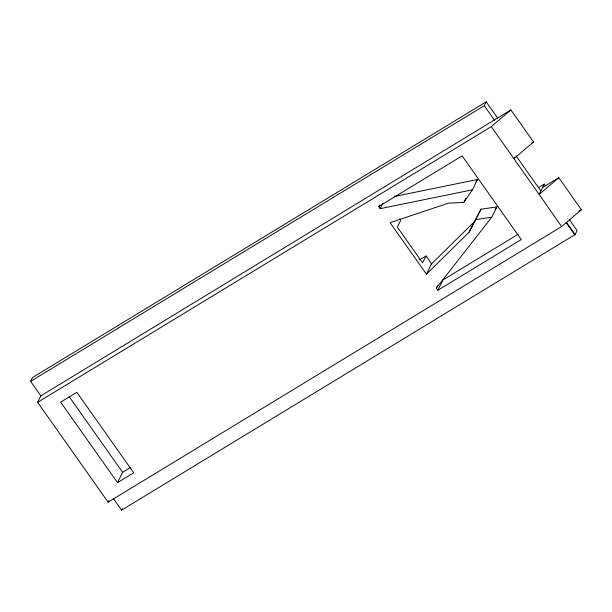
<?xml version="1.0" encoding="UTF-8"?>
<svg xmlns="http://www.w3.org/2000/svg" width="612" height="612" viewBox="0 0 612 612"><rect width="100%" height="100%" fill="white"/><g stroke="black" fill="none" stroke-linecap="round" stroke-linejoin="round"><path stroke-width="0.92" d="M542.569 187.54L558.771 177.694L581.4 209.732L561.617 226.562L108.125 502.146L37.623 402.336L40.836 395.865L30.6 381.375L32.513 377.52L486.173 101.837L497.671 118.124M117.504 482.638L133.707 472.793L76.852 392.307L60.649 402.153L117.504 482.638L122.63 472.311L130.731 467.392M108.125 502.146L108.928 500.524M113.488 498.726L121.574 510.163L122.339 508.618M394.61 196.437L477.528 179.492L472.403 189.819L380.174 208.661L378.69 206.581L379.478 204.989M380.174 208.661L382.928 203.108M30.6 381.375L484.253 105.692L486.173 101.837M472.403 189.819L463.774 202.442L448.497 203.146L390.066 222.669L426.465 274.153L431.575 263.864L426.006 255.977L422.586 262.862L397.341 227.121L400.761 220.236L399.743 218.805M40.836 395.865L510.898 109.923L533.526 141.961L513.904 158.692L514.593 157.315M463.774 202.442L465.747 198.472M378.69 206.581L462.129 155.869L521.263 239.583L437.817 290.287L436.318 288.107L437.503 285.735M437.817 290.287L442.95 279.959L518.288 234.174M426.465 274.153L469.044 232.246L480.971 209.205L496.898 206.91L491.765 217.237L436.318 288.107M469.044 232.246L480.971 209.205M545.376 185.65L544.275 184.097L539.149 194.425L561.617 226.562M475.907 181.856L477.528 179.492M495.146 209.151L496.898 206.91M431.575 263.864L474.178 221.919M37.623 402.336L491.275 126.653L510.898 109.923M558.771 177.694L539.149 194.425L491.275 126.653M531.904 142.94L533.526 141.961M419.511 259.916L426.006 255.977M538.606 187.547L544.275 184.097M578.967 211.209L581.4 209.732M121.574 510.163L575.066 234.58L577.139 230.625L569.474 219.769M475.845 219.532L491.765 217.237M484.253 105.692L494.488 120.181M566.444 222.378L575.066 234.58L574.859 234.993L566.245 222.791M516.161 156.022L540.863 190.982M69.057 396.469L122.63 472.311"/></g></svg>
